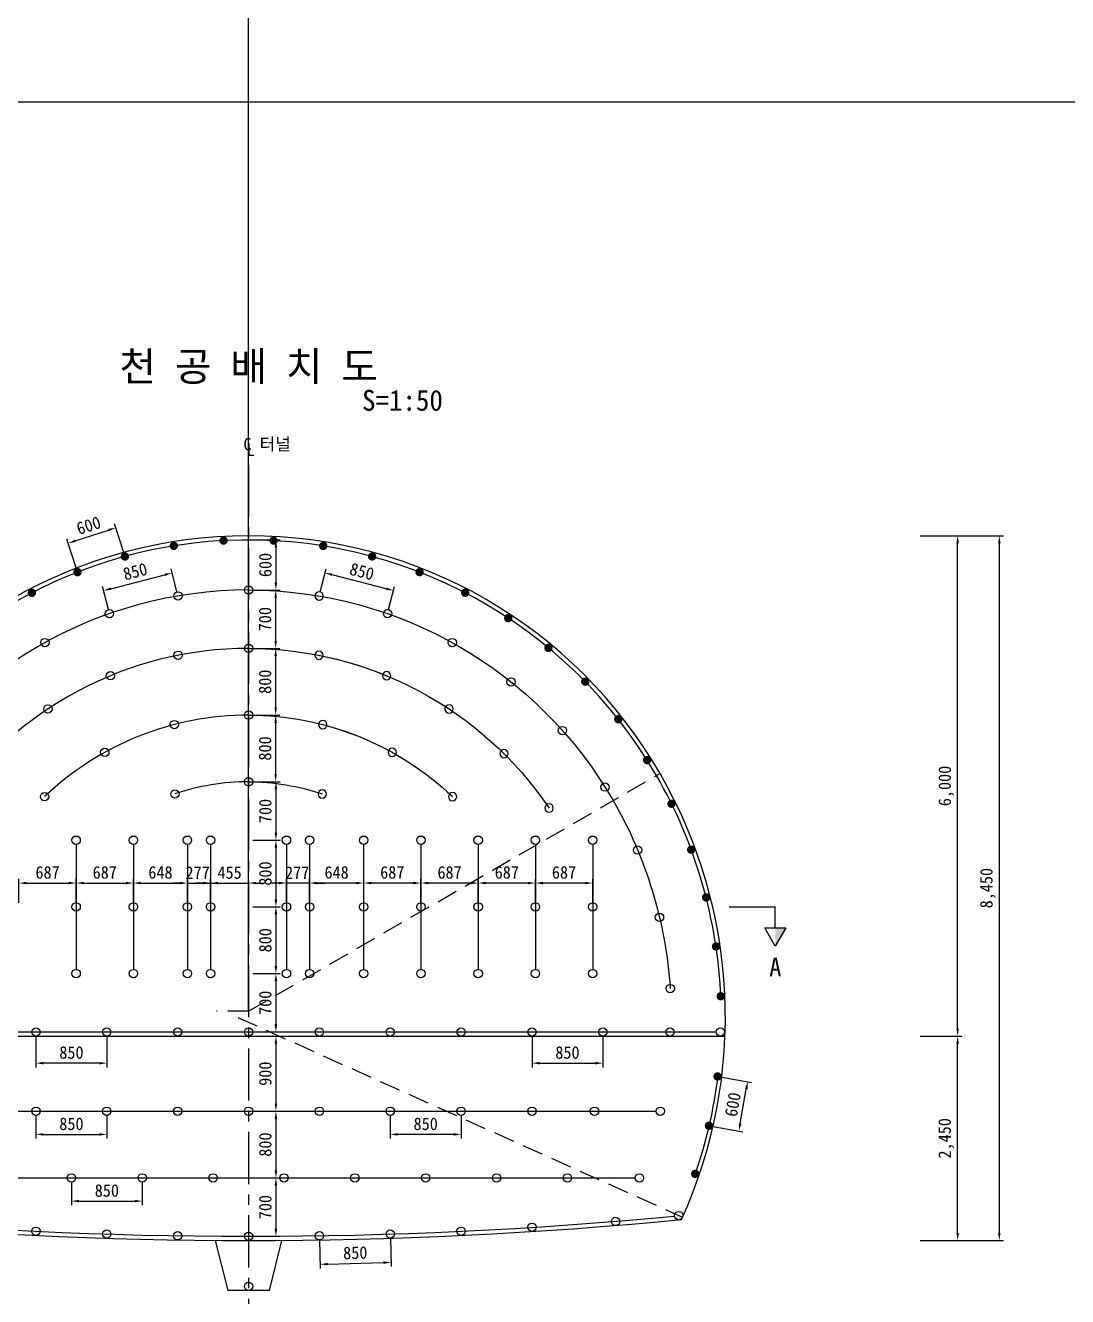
# Model space of a CAD drawing. Header units: millimetres. Extents: x -57518 to 189430, y -17322 to 123318.
# Drawn here: x 117103 to 129605, y 19953 to 35196 of the extents above; entities that cross this region are included whole.
import ezdxf
from ezdxf.enums import TextEntityAlignment as Align

# ---------------------------------------------------------------- set-up
doc = ezdxf.new("R2010")
doc.units = ezdxf.units.MM
doc.header["$LTSCALE"] = 500
doc.header["$PDMODE"] = 1
doc.linetypes.add('A-CENTR01', pattern=[2, 1.25, -0.25, 0.25, -0.25])
doc.linetypes.add('A-DASHD01', pattern=[0.75, 0.5, -0.25])
for name, color, linetype in [('CS-BLST', 4, 'Continuous'), ('CS-BLST-HIDL', 2, 'A-DASHD01'), ('CS-BLST-LIN1', 2, 'Continuous'), ('CS-BLST-LIN2', 2, 'Continuous'), ('CS-BLST-LIN3', 2, 'Continuous'), ('CS-BLST-TEX1', 6, 'Continuous'), ('CS-CNTL', 1, 'A-CENTR01'), ('CS-DIMS', 1, 'Continuous'), ('CS-EXCV', 3, 'E-DIGLN01'), ('CS-SYMB', 2, 'Continuous'), ('CS-TEX1', 6, 'Continuous'), ('CS-TEXT', 3, 'Continuous'), ('CX-PAPR', 2, 'Continuous')]:
    doc.layers.add(name, color=color, linetype=linetype)
doc.styles.add('굴림체', font='')
doc.styles.get('굴림체').set_extended_font_data('GulimChe')
doc.linetypes.add('E-DIGLN01', pattern='A,0.9,-0.2,[19,kscals.shx,S=0.1,R=180,X=0,Y=0],0.9', length=2)
doc.dimstyles.new('DIM01-50', dxfattribs={"dimscale": 50, "dimtxt": 3, "dimasz": 1.8, "dimexe": 1, "dimexo": 1, "dimgap": 1, "dimtad": 1, "dimdec": 0, "dimzin": 9, "dimdsep": 46, "dimlunit": 6, "dimtxsty": '굴림체', "dimcen": 2.5, "dimclrt": 3, "dimadec": 4, "dimazin": 0, "dimtfac": 1, "dimtdec": 0, "dimtmove": 2, "dimatfit": 3, "dimfxl": 1, "dimtolj": 1, "dimtzin": 0, "dimarcsym": 0})

# ---------------------------------------------------------------- blocks, each defined once
blk = doc.blocks.new('*D176')
at = {"layer": 'CS-DIMS', "color": 0, "lineweight": -2, "transparency": 16777216}
for p, q in [((127836, 23076), (128336, 23076)), ((128286, 20716), (128286, 22986)), ((127836, 20626), (128336, 20626))]:
    blk.add_line(p, q, dxfattribs=at)
at = {"layer": 'CS-DIMS', "color": 0, "transparency": 16777216}
for points in [[(128271, 22986), (128301, 22986), (128286, 23076)], [(128271, 20716), (128301, 20716), (128286, 20626)]]:
    blk.add_solid(points, dxfattribs=at)
at = {"layer": 'Defpoints', "color": 0, "transparency": 16777216}
for p in [(127786, 23076), (128286, 23076), (127786, 20626)]:
    blk.add_point(p, dxfattribs=at)
at = {"layer": 'CS-DIMS', "color": 3, "transparency": 16777216, "insert": (128149, 21851), "char_height": 150, "attachment_point": 5, "rotation": 90, "style": '굴림체'}
blk.add_mtext('\\A1;2,450', dxfattribs=at)
blk = doc.blocks.new('*D177')
at = {"layer": 'CS-DIMS', "color": 0, "lineweight": -2, "transparency": 16777216}
for p, q in [((128336, 29076), (128836, 29076)), ((128786, 20716), (128786, 28986)), ((128336, 20626), (128836, 20626))]:
    blk.add_line(p, q, dxfattribs=at)
at = {"layer": 'CS-DIMS', "color": 0, "transparency": 16777216}
for points in [[(128771, 28986), (128801, 28986), (128786, 29076)], [(128771, 20716), (128801, 20716), (128786, 20626)]]:
    blk.add_solid(points, dxfattribs=at)
at = {"layer": 'Defpoints', "color": 0, "transparency": 16777216}
for p in [(128286, 29076), (128786, 29076), (128286, 20626)]:
    blk.add_point(p, dxfattribs=at)
at = {"layer": 'CS-DIMS', "color": 3, "transparency": 16777216, "insert": (128649, 24851), "char_height": 150, "attachment_point": 5, "rotation": 90, "style": '굴림체'}
blk.add_mtext('\\A1;8,450', dxfattribs=at)
blk = doc.blocks.new('*D178')
at = {"layer": 'CS-DIMS', "color": 0, "lineweight": -2, "transparency": 16777216}
for p, q in [((127836, 29076), (128336, 29076)), ((128286, 23166), (128286, 28986)), ((127836, 23076), (128336, 23076))]:
    blk.add_line(p, q, dxfattribs=at)
at = {"layer": 'CS-DIMS', "color": 0, "transparency": 16777216}
for points in [[(128271, 28986), (128301, 28986), (128286, 29076)], [(128271, 23166), (128301, 23166), (128286, 23076)]]:
    blk.add_solid(points, dxfattribs=at)
at = {"layer": 'Defpoints', "color": 0, "transparency": 16777216}
for p in [(127786, 29076), (128286, 29076), (127786, 23076)]:
    blk.add_point(p, dxfattribs=at)
at = {"layer": 'CS-DIMS', "color": 3, "transparency": 16777216, "insert": (128150, 26076), "char_height": 150, "attachment_point": 5, "rotation": 90, "style": '굴림체'}
blk.add_mtext('\\A1;6,000', dxfattribs=at)
blk = doc.blocks.new('*D179')
at = {"layer": 'CS-DIMS', "color": 0, "lineweight": -2, "transparency": 16777216}
for p, q in [((119830, 24626), (120158, 24626)), ((120108, 24536), (120108, 23916)), ((119830, 23826), (120158, 23826))]:
    blk.add_line(p, q, dxfattribs=at)
at = {"layer": 'CS-DIMS', "color": 0, "transparency": 16777216}
for points in [[(120093, 24536), (120123, 24536), (120108, 24626)], [(120093, 23916), (120123, 23916), (120108, 23826)]]:
    blk.add_solid(points, dxfattribs=at)
at = {"layer": 'Defpoints', "color": 0, "transparency": 16777216}
for p in [(119780, 24626), (119780, 23826), (120108, 23826)]:
    blk.add_point(p, dxfattribs=at)
at = {"layer": 'CS-DIMS', "color": 3, "transparency": 16777216, "insert": (119981, 24226), "char_height": 150, "attachment_point": 5, "rotation": 90, "style": '굴림체'}
blk.add_mtext('\\A1;800', dxfattribs=at)
blk = doc.blocks.new('*D180')
at = {"layer": 'CS-DIMS', "color": 0, "lineweight": -2, "transparency": 16777216}
for p, q in [((117025, 24676), (117025, 24962)), ((117115, 24912), (117622, 24912)), ((117712, 24676), (117712, 24962))]:
    blk.add_line(p, q, dxfattribs=at)
at = {"layer": 'CS-DIMS', "color": 0, "transparency": 16777216}
for points in [[(117115, 24927), (117115, 24897), (117025, 24912)], [(117622, 24927), (117622, 24897), (117712, 24912)]]:
    blk.add_solid(points, dxfattribs=at)
at = {"layer": 'Defpoints', "color": 0, "transparency": 16777216}
for p in [(117712, 24912), (117025, 24626), (117712, 24626)]:
    blk.add_point(p, dxfattribs=at)
at = {"layer": 'CS-DIMS', "color": 3, "transparency": 16777216, "insert": (117369, 25039), "char_height": 150, "attachment_point": 5, "style": '굴림체'}
blk.add_mtext('\\A1;687', dxfattribs=at)
blk = doc.blocks.new('*D181')
at = {"layer": 'CS-DIMS', "color": 0, "lineweight": -2, "transparency": 16777216}
for p, q in [((119830, 25426), (120158, 25426)), ((120108, 25336), (120108, 24716)), ((119830, 24626), (120158, 24626))]:
    blk.add_line(p, q, dxfattribs=at)
at = {"layer": 'CS-DIMS', "color": 0, "transparency": 16777216}
for points in [[(120093, 25336), (120123, 25336), (120108, 25426)], [(120093, 24716), (120123, 24716), (120108, 24626)]]:
    blk.add_solid(points, dxfattribs=at)
at = {"layer": 'Defpoints', "color": 0, "transparency": 16777216}
for p in [(119780, 25426), (119780, 24626), (120108, 24626)]:
    blk.add_point(p, dxfattribs=at)
at = {"layer": 'CS-DIMS', "color": 3, "transparency": 16777216, "insert": (119981, 25026), "char_height": 150, "attachment_point": 5, "rotation": 90, "style": '굴림체'}
blk.add_mtext('\\A1;800', dxfattribs=at)
blk = doc.blocks.new('*D182')
at = {"layer": 'CS-DIMS', "color": 0, "lineweight": -2, "transparency": 16777216}
for p, q in [((119830, 23826), (120158, 23826)), ((120108, 23736), (120108, 23216)), ((119830, 23126), (120158, 23126))]:
    blk.add_line(p, q, dxfattribs=at)
at = {"layer": 'CS-DIMS', "color": 0, "transparency": 16777216}
for points in [[(120093, 23736), (120123, 23736), (120108, 23826)], [(120093, 23216), (120123, 23216), (120108, 23126)]]:
    blk.add_solid(points, dxfattribs=at)
at = {"layer": 'Defpoints', "color": 0, "transparency": 16777216}
for p in [(119780, 23826), (119780, 23126), (120108, 23126)]:
    blk.add_point(p, dxfattribs=at)
at = {"layer": 'CS-DIMS', "color": 3, "transparency": 16777216, "insert": (119981, 23476), "char_height": 150, "attachment_point": 5, "rotation": 90, "style": '굴림체'}
blk.add_mtext('\\A1;700', dxfattribs=at)
blk = doc.blocks.new('*D183')
at = {"layer": 'CS-DIMS', "color": 0, "lineweight": -2, "transparency": 16777216}
for p, q in [((119830, 26126), (120158, 26126)), ((120108, 26036), (120108, 25516)), ((119830, 25426), (120158, 25426))]:
    blk.add_line(p, q, dxfattribs=at)
at = {"layer": 'CS-DIMS', "color": 0, "transparency": 16777216}
for points in [[(120093, 26036), (120123, 26036), (120108, 26126)], [(120093, 25516), (120123, 25516), (120108, 25426)]]:
    blk.add_solid(points, dxfattribs=at)
at = {"layer": 'Defpoints', "color": 0, "transparency": 16777216}
for p in [(119780, 26126), (119780, 25426), (120108, 25426)]:
    blk.add_point(p, dxfattribs=at)
at = {"layer": 'CS-DIMS', "color": 3, "transparency": 16777216, "insert": (119981, 25776), "char_height": 150, "attachment_point": 5, "rotation": 90, "style": '굴림체'}
blk.add_mtext('\\A1;700', dxfattribs=at)
blk = doc.blocks.new('*D184')
at = {"layer": 'CS-DIMS', "color": 0, "lineweight": -2, "transparency": 16777216}
for p, q in [((119830, 26926), (120155, 26926)), ((120105, 26836), (120105, 26216)), ((119830, 26126), (120155, 26126))]:
    blk.add_line(p, q, dxfattribs=at)
at = {"layer": 'CS-DIMS', "color": 0, "transparency": 16777216}
for points in [[(120090, 26836), (120120, 26836), (120105, 26926)], [(120090, 26216), (120120, 26216), (120105, 26126)]]:
    blk.add_solid(points, dxfattribs=at)
at = {"layer": 'Defpoints', "color": 0, "transparency": 16777216}
for p in [(119780, 26926), (119780, 26126), (120105, 26126)]:
    blk.add_point(p, dxfattribs=at)
at = {"layer": 'CS-DIMS', "color": 3, "transparency": 16777216, "insert": (119978, 26526), "char_height": 150, "attachment_point": 5, "rotation": 90, "style": '굴림체'}
blk.add_mtext('\\A1;800', dxfattribs=at)
blk = doc.blocks.new('*D185')
at = {"layer": 'CS-DIMS', "color": 0, "lineweight": -2, "transparency": 16777216}
for p, q in [((119830, 28426), (120155, 28426)), ((120105, 28336), (120105, 27816)), ((119830, 27726), (120155, 27726))]:
    blk.add_line(p, q, dxfattribs=at)
at = {"layer": 'CS-DIMS', "color": 0, "transparency": 16777216}
for points in [[(120090, 28336), (120120, 28336), (120105, 28426)], [(120090, 27816), (120120, 27816), (120105, 27726)]]:
    blk.add_solid(points, dxfattribs=at)
at = {"layer": 'Defpoints', "color": 0, "transparency": 16777216}
for p in [(119780, 28426), (119780, 27726), (120105, 27726)]:
    blk.add_point(p, dxfattribs=at)
at = {"layer": 'CS-DIMS', "color": 3, "transparency": 16777216, "insert": (119978, 28076), "char_height": 150, "attachment_point": 5, "rotation": 90, "style": '굴림체'}
blk.add_mtext('\\A1;700', dxfattribs=at)
blk = doc.blocks.new('*D186')
at = {"layer": 'CS-DIMS', "color": 0, "lineweight": -2, "transparency": 16777216}
for p, q in [((119830, 29026), (120158, 29026)), ((120108, 28936), (120108, 28516)), ((119830, 28426), (120158, 28426))]:
    blk.add_line(p, q, dxfattribs=at)
at = {"layer": 'CS-DIMS', "color": 0, "transparency": 16777216}
for points in [[(120093, 28936), (120123, 28936), (120108, 29026)], [(120093, 28516), (120123, 28516), (120108, 28426)]]:
    blk.add_solid(points, dxfattribs=at)
at = {"layer": 'Defpoints', "color": 0, "transparency": 16777216}
for p in [(119780, 29026), (119780, 28426), (120108, 28426)]:
    blk.add_point(p, dxfattribs=at)
at = {"layer": 'CS-DIMS', "color": 3, "transparency": 16777216, "insert": (119981, 28726), "char_height": 150, "attachment_point": 5, "rotation": 90, "style": '굴림체'}
blk.add_mtext('\\A1;600', dxfattribs=at)
blk = doc.blocks.new('*D187')
at = {"layer": 'CS-DIMS', "color": 0, "lineweight": -2, "transparency": 16777216}
for p, q in [((117701, 29015), (118100, 29145)), ((118282, 28876), (118170, 29220)), ((117711, 28690), (117599, 29035))]:
    blk.add_line(p, q, dxfattribs=at)
at = {"layer": 'CS-DIMS', "color": 0, "transparency": 16777216}
for points in [[(118095, 29159), (118104, 29130), (118185, 29172)], [(117696, 29029), (117705, 29001), (117615, 28987)]]:
    blk.add_solid(points, dxfattribs=at)
at = {"layer": 'Defpoints', "color": 0, "transparency": 16777216}
for p in [(118185, 29172), (118297, 28828), (117727, 28643)]:
    blk.add_point(p, dxfattribs=at)
at = {"layer": 'CS-DIMS', "color": 3, "transparency": 16777216, "insert": (117861, 29200), "char_height": 150, "attachment_point": 5, "rotation": 18, "style": '굴림체'}
blk.add_mtext('\\A1;600', dxfattribs=at)
blk = doc.blocks.new('*D188')
at = {"layer": 'CS-DIMS', "color": 0, "lineweight": -2, "transparency": 16777216}
for p, q in [((118921, 28403), (118850, 28679)), ((118128, 28441), (118775, 28608)), ((118099, 28191), (118028, 28467))]:
    blk.add_line(p, q, dxfattribs=at)
at = {"layer": 'CS-DIMS', "color": 0, "transparency": 16777216}
for points in [[(118772, 28623), (118779, 28594), (118862, 28631)], [(118124, 28456), (118131, 28427), (118040, 28419)]]:
    blk.add_solid(points, dxfattribs=at)
at = {"layer": 'Defpoints', "color": 0, "transparency": 16777216}
for p in [(118862, 28631), (118934, 28355), (118112, 28143)]:
    blk.add_point(p, dxfattribs=at)
at = {"layer": 'CS-DIMS', "color": 3, "transparency": 16777216, "insert": (118420, 28648), "char_height": 150, "attachment_point": 5, "rotation": 14.4658, "style": '굴림체'}
blk.add_mtext('\\A1;850', dxfattribs=at)
blk = doc.blocks.new('*D189')
at = {"layer": 'CS-DIMS', "color": 0, "lineweight": -2, "transparency": 16777216}
for p, q in [((125456, 22584), (125815, 22520)), ((125678, 22027), (125750, 22441)), ((125352, 21993), (125711, 21930))]:
    blk.add_line(p, q, dxfattribs=at)
at = {"layer": 'CS-DIMS', "color": 0, "transparency": 16777216}
for points in [[(125736, 22443), (125765, 22438), (125766, 22529)], [(125663, 22030), (125693, 22025), (125662, 21939)]]:
    blk.add_solid(points, dxfattribs=at)
at = {"layer": 'Defpoints', "color": 0, "transparency": 16777216}
for p in [(125406, 22592), (125766, 22529), (125302, 22002)]:
    blk.add_point(p, dxfattribs=at)
at = {"layer": 'CS-DIMS', "color": 3, "transparency": 16777216, "insert": (125589, 22256), "char_height": 150, "attachment_point": 5, "rotation": 80.0173, "style": '굴림체'}
blk.add_mtext('\\A1;600', dxfattribs=at)
blk = doc.blocks.new('*D190')
at = {"layer": 'CS-DIMS', "color": 0, "lineweight": -2, "transparency": 16777216}
for p, q in [((117712, 24676), (117712, 24962)), ((117802, 24912), (118309, 24912)), ((118399, 24676), (118399, 24962))]:
    blk.add_line(p, q, dxfattribs=at)
at = {"layer": 'CS-DIMS', "color": 0, "transparency": 16777216}
for points in [[(117802, 24927), (117802, 24897), (117712, 24912)], [(118309, 24927), (118309, 24897), (118399, 24912)]]:
    blk.add_solid(points, dxfattribs=at)
at = {"layer": 'Defpoints', "color": 0, "transparency": 16777216}
for p in [(118399, 24912), (117712, 24626), (118399, 24626)]:
    blk.add_point(p, dxfattribs=at)
at = {"layer": 'CS-DIMS', "color": 3, "transparency": 16777216, "insert": (118055, 25039), "char_height": 150, "attachment_point": 5, "style": '굴림체'}
blk.add_mtext('\\A1;687', dxfattribs=at)
blk = doc.blocks.new('*D191')
at = {"layer": 'CS-DIMS', "color": 0, "lineweight": -2, "transparency": 16777216}
for p, q in [((118399, 24676), (118399, 24962)), ((118489, 24912), (118957, 24912)), ((119047, 24676), (119047, 24962))]:
    blk.add_line(p, q, dxfattribs=at)
at = {"layer": 'CS-DIMS', "color": 0, "transparency": 16777216}
for points in [[(118489, 24927), (118489, 24897), (118399, 24912)], [(118957, 24927), (118957, 24897), (119047, 24912)]]:
    blk.add_solid(points, dxfattribs=at)
at = {"layer": 'Defpoints', "color": 0, "transparency": 16777216}
for p in [(119047, 24912), (118399, 24626), (119047, 24626, 0)]:
    blk.add_point(p, dxfattribs=at)
at = {"layer": 'CS-DIMS', "color": 3, "transparency": 16777216, "insert": (118723, 25039), "char_height": 150, "attachment_point": 5, "style": '굴림체'}
blk.add_mtext('\\A1;648', dxfattribs=at)
blk = doc.blocks.new('*D192')
at = {"layer": 'CS-DIMS', "color": 0, "lineweight": -2, "transparency": 16777216}
for p, q in [((118957, 24912), (118867, 24912)), ((119047, 24676), (119047, 24962)), ((119047, 24912), (119324, 24912)), ((119324, 24676), (119324, 24962)), ((119414, 24912), (119504, 24912))]:
    blk.add_line(p, q, dxfattribs=at)
at = {"layer": 'CS-DIMS', "color": 0, "transparency": 16777216}
for points in [[(118957, 24927), (118957, 24897), (119047, 24912)], [(119414, 24927), (119414, 24897), (119324, 24912)]]:
    blk.add_solid(points, dxfattribs=at)
at = {"layer": 'Defpoints', "color": 0, "transparency": 16777216}
for p in [(119324, 24912), (119047, 24626, 0), (119324, 24626, 0)]:
    blk.add_point(p, dxfattribs=at)
at = {"layer": 'CS-DIMS', "color": 3, "transparency": 16777216, "insert": (119169, 25036), "char_height": 150, "attachment_point": 5, "style": '굴림체'}
blk.add_mtext('\\A1;277', dxfattribs=at)
blk = doc.blocks.new('*D193')
at = {"layer": 'CS-DIMS', "color": 0, "lineweight": -2, "transparency": 16777216}
for p, q in [((119234, 24912), (119144, 24912)), ((119324, 24676), (119324, 24962)), ((119324, 24912), (119780, 24912)), ((119780, 24676), (119780, 24962)), ((119870, 24912), (119960, 24912))]:
    blk.add_line(p, q, dxfattribs=at)
at = {"layer": 'CS-DIMS', "color": 0, "transparency": 16777216}
for points in [[(119234, 24927), (119234, 24897), (119324, 24912)], [(119870, 24927), (119870, 24897), (119780, 24912)]]:
    blk.add_solid(points, dxfattribs=at)
at = {"layer": 'Defpoints', "color": 0, "transparency": 16777216}
for p in [(119780, 24912), (119324, 24626, 0), (119780, 24626)]:
    blk.add_point(p, dxfattribs=at)
at = {"layer": 'CS-DIMS', "color": 3, "transparency": 16777216, "insert": (119552, 25037), "char_height": 150, "attachment_point": 5, "style": '굴림체'}
blk.add_mtext('\\A1;455', dxfattribs=at)
blk = doc.blocks.new('*D196')
at = {"layer": 'CS-DIMS', "color": 0, "lineweight": -2, "transparency": 16777216}
for p, q in [((120145, 24912), (120055, 24912)), ((120235, 24676), (120235, 24962)), ((120512, 24912), (120235, 24912)), ((120512, 24676), (120512, 24962)), ((120602, 24912), (120692, 24912))]:
    blk.add_line(p, q, dxfattribs=at)
at = {"layer": 'CS-DIMS', "color": 0, "transparency": 16777216}
for points in [[(120145, 24927), (120145, 24897), (120235, 24912)], [(120602, 24927), (120602, 24897), (120512, 24912)]]:
    blk.add_solid(points, dxfattribs=at)
at = {"layer": 'Defpoints', "color": 0, "transparency": 16777216}
for p in [(120235, 24912), (120235, 24626, 0), (120512, 24626, 0)]:
    blk.add_point(p, dxfattribs=at)
at = {"layer": 'CS-DIMS', "color": 3, "transparency": 16777216, "insert": (120363, 25036), "char_height": 150, "attachment_point": 5, "style": '굴림체'}
blk.add_mtext('\\A1;277', dxfattribs=at)
blk = doc.blocks.new('*D197')
at = {"layer": 'CS-DIMS', "color": 0, "lineweight": -2, "transparency": 16777216}
for p, q in [((120145, 24912), (120055, 24912)), ((120235, 24676), (120235, 24962)), ((120512, 24912), (120235, 24912)), ((120512, 24676), (120512, 24962)), ((120602, 24912), (120692, 24912))]:
    blk.add_line(p, q, dxfattribs=at)
at = {"layer": 'CS-DIMS', "color": 0, "transparency": 16777216}
for points in [[(120145, 24927), (120145, 24897), (120235, 24912)], [(120602, 24927), (120602, 24897), (120512, 24912)]]:
    blk.add_solid(points, dxfattribs=at)
at = {"layer": 'Defpoints', "color": 0, "transparency": 16777216}
for p in [(120235, 24912), (120235, 24626, 0), (120512, 24626, 0)]:
    blk.add_point(p, dxfattribs=at)
at = {"layer": 'CS-DIMS', "color": 3, "transparency": 16777216, "insert": (120363, 25036), "char_height": 150, "attachment_point": 5, "style": '굴림체'}
blk.add_mtext('\\A1;277', dxfattribs=at)
blk = doc.blocks.new('*D198')
at = {"layer": 'CS-DIMS', "color": 0, "lineweight": -2, "transparency": 16777216}
for p, q in [((120631, 20634), (120640, 20290)), ((121481, 20656), (121490, 20313)), ((120729, 20343), (121399, 20360))]:
    blk.add_line(p, q, dxfattribs=at)
at = {"layer": 'CS-DIMS', "color": 0, "transparency": 16777216}
for points in [[(120728, 20358), (120729, 20328), (120639, 20340)], [(121398, 20375), (121399, 20345), (121489, 20363)]]:
    blk.add_solid(points, dxfattribs=at)
at = {"layer": 'Defpoints', "color": 0, "transparency": 16777216}
for p in [(120630, 20684), (121480, 20706), (121489, 20363)]:
    blk.add_point(p, dxfattribs=at)
at = {"layer": 'CS-DIMS', "color": 3, "transparency": 16777216, "insert": (121060, 20478), "char_height": 150, "attachment_point": 5, "rotation": 1.495, "style": '굴림체'}
blk.add_mtext('\\A1;850', dxfattribs=at)
blk = doc.blocks.new('*D199')
at = {"layer": 'CS-DIMS', "color": 0, "lineweight": -2, "transparency": 16777216}
for p, q in [((119830, 21376), (120158, 21376)), ((120108, 21286), (120108, 20766)), ((119830, 20676), (120158, 20676))]:
    blk.add_line(p, q, dxfattribs=at)
at = {"layer": 'CS-DIMS', "color": 0, "transparency": 16777216}
for points in [[(120093, 21286), (120123, 21286), (120108, 21376)], [(120093, 20766), (120123, 20766), (120108, 20676)]]:
    blk.add_solid(points, dxfattribs=at)
at = {"layer": 'Defpoints', "color": 0, "transparency": 16777216}
for p in [(119780, 21376), (119780, 20676), (120108, 20676)]:
    blk.add_point(p, dxfattribs=at)
at = {"layer": 'CS-DIMS', "color": 3, "transparency": 16777216, "insert": (119981, 21026), "char_height": 150, "attachment_point": 5, "rotation": 90, "style": '굴림체'}
blk.add_mtext('\\A1;700', dxfattribs=at)
blk = doc.blocks.new('*D200')
at = {"layer": 'CS-DIMS', "color": 0, "lineweight": -2, "transparency": 16777216}
for p, q in [((119830, 22176), (120158, 22176)), ((120108, 22086), (120108, 21466)), ((119830, 21376), (120158, 21376))]:
    blk.add_line(p, q, dxfattribs=at)
at = {"layer": 'CS-DIMS', "color": 0, "transparency": 16777216}
for points in [[(120093, 22086), (120123, 22086), (120108, 22176)], [(120093, 21466), (120123, 21466), (120108, 21376)]]:
    blk.add_solid(points, dxfattribs=at)
at = {"layer": 'Defpoints', "color": 0, "transparency": 16777216}
for p in [(119780, 22176), (119780, 21376), (120108, 21376)]:
    blk.add_point(p, dxfattribs=at)
at = {"layer": 'CS-DIMS', "color": 3, "transparency": 16777216, "insert": (119981, 21776), "char_height": 150, "attachment_point": 5, "rotation": 90, "style": '굴림체'}
blk.add_mtext('\\A1;800', dxfattribs=at)
blk = doc.blocks.new('*D201')
at = {"layer": 'CS-DIMS', "color": 0, "lineweight": -2, "transparency": 16777216}
for p, q in [((119830, 23076), (120158, 23076)), ((120108, 22986), (120108, 22266)), ((119830, 22176), (120158, 22176))]:
    blk.add_line(p, q, dxfattribs=at)
at = {"layer": 'CS-DIMS', "color": 0, "transparency": 16777216}
for points in [[(120093, 22986), (120123, 22986), (120108, 23076)], [(120093, 22266), (120123, 22266), (120108, 22176)]]:
    blk.add_solid(points, dxfattribs=at)
at = {"layer": 'Defpoints', "color": 0, "transparency": 16777216}
for p in [(119780, 23076), (119780, 22176), (120108, 22176)]:
    blk.add_point(p, dxfattribs=at)
at = {"layer": 'CS-DIMS', "color": 3, "transparency": 16777216, "insert": (119981, 22626), "char_height": 150, "attachment_point": 5, "rotation": 90, "style": '굴림체'}
blk.add_mtext('\\A1;900', dxfattribs=at)
blk = doc.blocks.new('SECB_L1')
at = {"layer": 'CS-SYMB'}
for p in [(-11.1, 4.99), (0, 0)]:
    blk.add_line(p, (-11.1, 0), dxfattribs=at)
blk.add_lwpolyline([(-11.1, 9.41), (-8.6, 4.99), (-13.6, 4.99)], close=True, dxfattribs=at)
blk.add_solid([(-11.1, 9.41), (-11.1, 9.41), (-11.1, 4.99), (-13.6, 4.99)], dxfattribs=at)
at = {"layer": 'CS-TEX1', "style": '굴림체', "flags": 4}
for tag, rotation in [('A_090', 270), ('A_270', 90), ('A_180', 180)]:
    blk.add_attdef(tag, text='', height=5, rotation=rotation, dxfattribs=at).set_placement((-10.79, 14), align=Align.MIDDLE)
blk.add_attdef('A_000', text='', height=4.5, dxfattribs=at).set_placement((-11.1, 14.41), align=Align.MIDDLE)
blk = doc.blocks.new('*D206')
at = {"layer": 'CS-DIMS', "color": 0, "lineweight": -2, "transparency": 16777216}
for p, q in [((117230, 23076), (117230, 22702)), ((118080, 23076), (118080, 22702)), ((117990, 22752), (117320, 22752))]:
    blk.add_line(p, q, dxfattribs=at)
at = {"layer": 'CS-DIMS', "color": 0, "transparency": 16777216}
for points in [[(117320, 22767), (117320, 22737), (117230, 22752)], [(117990, 22767), (117990, 22737), (118080, 22752)]]:
    blk.add_solid(points, dxfattribs=at)
at = {"layer": 'Defpoints', "color": 0, "transparency": 16777216}
for p in [(117230, 23126), (118080, 23126), (117230, 22752)]:
    blk.add_point(p, dxfattribs=at)
at = {"layer": 'CS-DIMS', "color": 3, "transparency": 16777216, "insert": (117655, 22879), "char_height": 150, "attachment_point": 5, "style": '굴림체'}
blk.add_mtext('\\A1;850', dxfattribs=at)
blk = doc.blocks.new('*D207')
at = {"layer": 'CS-DIMS', "color": 0, "lineweight": -2, "transparency": 16777216}
for p, q in [((123180, 23076), (123180, 22702)), ((124030, 23076), (124030, 22702)), ((123270, 22752), (123940, 22752))]:
    blk.add_line(p, q, dxfattribs=at)
at = {"layer": 'CS-DIMS', "color": 0, "transparency": 16777216}
for points in [[(123270, 22767), (123270, 22737), (123180, 22752)], [(123940, 22767), (123940, 22737), (124030, 22752)]]:
    blk.add_solid(points, dxfattribs=at)
at = {"layer": 'Defpoints', "color": 0, "transparency": 16777216}
for p in [(123180, 23126), (124030, 23126), (124030, 22752)]:
    blk.add_point(p, dxfattribs=at)
at = {"layer": 'CS-DIMS', "color": 3, "transparency": 16777216, "insert": (123605, 22879), "char_height": 150, "attachment_point": 5, "style": '굴림체'}
blk.add_mtext('\\A1;850', dxfattribs=at)
blk = doc.blocks.new('*D208')
at = {"layer": 'CS-DIMS', "color": 0, "lineweight": -2, "transparency": 16777216}
for p, q in [((120512, 24676), (120512, 24962)), ((121071, 24912), (120602, 24912)), ((121161, 24676), (121161, 24962))]:
    blk.add_line(p, q, dxfattribs=at)
at = {"layer": 'CS-DIMS', "color": 0, "transparency": 16777216}
for points in [[(120602, 24927), (120602, 24897), (120512, 24912)], [(121071, 24927), (121071, 24897), (121161, 24912)]]:
    blk.add_solid(points, dxfattribs=at)
at = {"layer": 'Defpoints', "color": 0, "transparency": 16777216}
for p in [(120512, 24912), (120512, 24626, 0), (121161, 24626)]:
    blk.add_point(p, dxfattribs=at)
at = {"layer": 'CS-DIMS', "color": 3, "transparency": 16777216, "insert": (120836, 25039), "char_height": 150, "attachment_point": 5, "style": '굴림체'}
blk.add_mtext('\\A1;648', dxfattribs=at)
blk = doc.blocks.new('*D213')
at = {"layer": 'CS-DIMS', "color": 0, "lineweight": -2, "transparency": 16777216}
for p, q in [((117230, 22126), (117230, 21848)), ((118080, 22126), (118080, 21848)), ((117320, 21898), (117990, 21898))]:
    blk.add_line(p, q, dxfattribs=at)
at = {"layer": 'CS-DIMS', "color": 0, "transparency": 16777216}
for points in [[(117320, 21913), (117320, 21883), (117230, 21898)], [(117990, 21913), (117990, 21883), (118080, 21898)]]:
    blk.add_solid(points, dxfattribs=at)
at = {"layer": 'Defpoints', "color": 0, "transparency": 16777216}
for p in [(117230, 22176), (118080, 22176), (118080, 21898)]:
    blk.add_point(p, dxfattribs=at)
at = {"layer": 'CS-DIMS', "color": 3, "transparency": 16777216, "insert": (117655, 22024), "char_height": 150, "attachment_point": 5, "style": '굴림체'}
blk.add_mtext('\\A1;850', dxfattribs=at)
blk = doc.blocks.new('*D169')
at = {"layer": 'CS-DIMS', "color": 0, "lineweight": -2, "transparency": 16777216}
for p, q in [((121847, 24676), (121847, 24962)), ((122444, 24912), (121937, 24912)), ((122534, 24676), (122534, 24962))]:
    blk.add_line(p, q, dxfattribs=at)
at = {"layer": 'CS-DIMS', "color": 0, "transparency": 16777216}
for points in [[(121937, 24927), (121937, 24897), (121847, 24912)], [(122444, 24927), (122444, 24897), (122534, 24912)]]:
    blk.add_solid(points, dxfattribs=at)
at = {"layer": 'Defpoints', "color": 0, "transparency": 16777216}
for p in [(121847, 24912), (121847, 24626), (122534, 24626)]:
    blk.add_point(p, dxfattribs=at)
at = {"layer": 'CS-DIMS', "color": 3, "transparency": 16777216, "insert": (122191, 25039), "char_height": 150, "attachment_point": 5, "style": '굴림체'}
blk.add_mtext('\\A1;687', dxfattribs=at)
blk = doc.blocks.new('*D170')
at = {"layer": 'CS-DIMS', "color": 0, "lineweight": -2, "transparency": 16777216}
for p, q in [((121161, 24676), (121161, 24962)), ((121757, 24912), (121251, 24912)), ((121847, 24676), (121847, 24962))]:
    blk.add_line(p, q, dxfattribs=at)
at = {"layer": 'CS-DIMS', "color": 0, "transparency": 16777216}
for points in [[(121251, 24927), (121251, 24897), (121161, 24912)], [(121757, 24927), (121757, 24897), (121847, 24912)]]:
    blk.add_solid(points, dxfattribs=at)
at = {"layer": 'Defpoints', "color": 0, "transparency": 16777216}
for p in [(121161, 24912), (121161, 24626), (121847, 24626)]:
    blk.add_point(p, dxfattribs=at)
at = {"layer": 'CS-DIMS', "color": 3, "transparency": 16777216, "insert": (121504, 25039), "char_height": 150, "attachment_point": 5, "style": '굴림체'}
blk.add_mtext('\\A1;687', dxfattribs=at)
blk = doc.blocks.new('*D171')
at = {"layer": 'CS-DIMS', "color": 0, "lineweight": -2, "transparency": 16777216}
for p, q in [((122534, 24676), (122534, 24962)), ((123131, 24912), (122624, 24912)), ((123221, 24676), (123221, 24962))]:
    blk.add_line(p, q, dxfattribs=at)
at = {"layer": 'CS-DIMS', "color": 0, "transparency": 16777216}
for points in [[(122624, 24927), (122624, 24897), (122534, 24912)], [(123131, 24927), (123131, 24897), (123221, 24912)]]:
    blk.add_solid(points, dxfattribs=at)
at = {"layer": 'Defpoints', "color": 0, "transparency": 16777216}
for p in [(122534, 24912), (122534, 24626), (123221, 24626)]:
    blk.add_point(p, dxfattribs=at)
at = {"layer": 'CS-DIMS', "color": 3, "transparency": 16777216, "insert": (122878, 25039), "char_height": 150, "attachment_point": 5, "style": '굴림체'}
blk.add_mtext('\\A1;687', dxfattribs=at)
blk = doc.blocks.new('*D172')
at = {"layer": 'CS-DIMS', "color": 0, "lineweight": -2, "transparency": 16777216}
for p, q in [((119830, 27726), (120155, 27726)), ((120105, 27636), (120105, 27016)), ((119830, 26926), (120155, 26926))]:
    blk.add_line(p, q, dxfattribs=at)
at = {"layer": 'CS-DIMS', "color": 0, "transparency": 16777216}
for points in [[(120090, 27636), (120120, 27636), (120105, 27726)], [(120090, 27016), (120120, 27016), (120105, 26926)]]:
    blk.add_solid(points, dxfattribs=at)
at = {"layer": 'Defpoints', "color": 0, "transparency": 16777216}
for p in [(119780, 27726), (119780, 26926), (120105, 26926)]:
    blk.add_point(p, dxfattribs=at)
at = {"layer": 'CS-DIMS', "color": 3, "transparency": 16777216, "insert": (119978, 27326), "char_height": 150, "attachment_point": 5, "rotation": 90, "style": '굴림체'}
blk.add_mtext('\\A1;800', dxfattribs=at)
blk = doc.blocks.new('*D214')
at = {"layer": 'CS-DIMS', "color": 0, "lineweight": -2, "transparency": 16777216}
for p, q in [((123221, 24676), (123221, 24962)), ((123818, 24912), (123311, 24912)), ((123908, 24676), (123908, 24962))]:
    blk.add_line(p, q, dxfattribs=at)
at = {"layer": 'CS-DIMS', "color": 0, "transparency": 16777216}
for points in [[(123311, 24927), (123311, 24897), (123221, 24912)], [(123818, 24927), (123818, 24897), (123908, 24912)]]:
    blk.add_solid(points, dxfattribs=at)
at = {"layer": 'Defpoints', "color": 0, "transparency": 16777216}
for p in [(123221, 24912), (123221, 24626), (123908, 24626, 0)]:
    blk.add_point(p, dxfattribs=at)
at = {"layer": 'CS-DIMS', "color": 3, "transparency": 16777216, "insert": (123564, 25039), "char_height": 150, "attachment_point": 5, "style": '굴림체'}
blk.add_mtext('\\A1;687', dxfattribs=at)
blk = doc.blocks.new('*D215')
at = {"layer": 'CS-DIMS', "color": 0, "lineweight": -2, "transparency": 16777216}
for p, q in [((117655, 21326), (117655, 21048)), ((118505, 21326), (118505, 21048)), ((117745, 21098), (118415, 21098))]:
    blk.add_line(p, q, dxfattribs=at)
at = {"layer": 'CS-DIMS', "color": 0, "transparency": 16777216}
for points in [[(117745, 21113), (117745, 21083), (117655, 21098)], [(118415, 21113), (118415, 21083), (118505, 21098)]]:
    blk.add_solid(points, dxfattribs=at)
at = {"layer": 'Defpoints', "color": 0, "transparency": 16777216}
for p in [(117655, 21376), (118505, 21376), (118505, 21098)]:
    blk.add_point(p, dxfattribs=at)
at = {"layer": 'CS-DIMS', "color": 3, "transparency": 16777216, "insert": (118080, 21224), "char_height": 150, "attachment_point": 5, "style": '굴림체'}
blk.add_mtext('\\A1;850', dxfattribs=at)
blk = doc.blocks.new('*D216')
at = {"layer": 'CS-DIMS', "color": 0, "lineweight": -2, "transparency": 16777216}
for p, q in [((121480, 22126), (121480, 21848)), ((122330, 22126), (122330, 21848)), ((122240, 21898), (121570, 21898))]:
    blk.add_line(p, q, dxfattribs=at)
at = {"layer": 'CS-DIMS', "color": 0, "transparency": 16777216}
for points in [[(121570, 21913), (121570, 21883), (121480, 21898)], [(122240, 21913), (122240, 21883), (122330, 21898)]]:
    blk.add_solid(points, dxfattribs=at)
at = {"layer": 'Defpoints', "color": 0, "transparency": 16777216}
for p in [(121480, 22176), (122330, 22176), (121480, 21898)]:
    blk.add_point(p, dxfattribs=at)
at = {"layer": 'CS-DIMS', "color": 3, "transparency": 16777216, "insert": (121905, 22024), "char_height": 150, "attachment_point": 5, "style": '굴림체'}
blk.add_mtext('\\A1;850', dxfattribs=at)
blk = doc.blocks.new('bh')
at = {"layer": 'CS-BLST'}
blk.add_circle((0, 0), 50, dxfattribs=at)
blk = doc.blocks.new('*D281')
at = {"layer": 'CS-DIMS', "color": 0, "lineweight": -2, "transparency": 16777216}
for p, q in [((120638, 28403), (120709, 28679)), ((121432, 28441), (120784, 28608)), ((121460, 28191), (121531, 28467))]:
    blk.add_line(p, q, dxfattribs=at)
at = {"layer": 'CS-DIMS', "color": 0, "transparency": 16777216}
for points in [[(120788, 28623), (120780, 28594), (120697, 28631)], [(121436, 28456), (121428, 28427), (121519, 28419)]]:
    blk.add_solid(points, dxfattribs=at)
at = {"layer": 'Defpoints', "color": 0, "transparency": 16777216}
for p in [(120697, 28631), (120626, 28355), (121448, 28143)]:
    blk.add_point(p, dxfattribs=at)
at = {"layer": 'CS-DIMS', "color": 3, "transparency": 16777216, "insert": (121140, 28648), "char_height": 150, "attachment_point": 5, "rotation": 345.5342, "style": '굴림체'}
blk.add_mtext('\\A1;850', dxfattribs=at)

msp = doc.modelspace()

# ---------------------------------------------------------------- linework, layer by layer
msp.add_line((119779.7, 23376.2, 0), (119779.7, 74523.4, 0))
at = {"layer": 'CS-BLST', "lineweight": 0, "const_width": 50, "elevation": 0}
for points in [[(118867.1, 28935.7, 1), (118899.6, 28973.7, 1)], [(119463.4, 28999.3, 1), (119496, 29037.3, 1)], [(120096, 28999.3, -1), (120063.4, 29037.3, -1)], [(120692.3, 28935.7, -1), (120659.7, 28973.7, -1)], [(118282.9, 28807.7, 1), (118311.3, 28848.9, 1)], [(121276.4, 28807.7, -1), (121248.1, 28848.9, -1)], [(117715.7, 28618.4, 1), (117739.5, 28662.4, 1)], [(121843.7, 28618.4, -1), (121819.9, 28662.4, -1)], [(117171.6, 28370.1, 1), (117190.7, 28416.3, 1)], [(122387.7, 28370.1, -1), (122368.7, 28416.3, -1)], [(122902.3, 28065.5, -1), (122888.3, 28113.5, -1)], [(123381.8, 27708.1, -1), (123373, 27757.3, -1)], [(123820.7, 27301.9, -1), (123817.1, 27351.8, -1)], [(124214, 26851.5, -1), (124215.7, 26901.5, -1)], [(124557.4, 26361.9, -1), (124564.4, 26411.4, -1)], [(124847.3, 25838.8, -1), (124859.4, 25887.3, -1)], [(125081.5, 25288.5, -1), (125098.6, 25335.5, -1)], [(125257.7, 24717, -1), (125279.5, 24762, -1)], [(125373.9, 24130.3, -1), (125400.3, 24172.8, -1)], [(125428.9, 23534.8, -1), (125459.5, 23574.3, -1)], [(125387.9, 22575.5, -1), (125424.7, 22609.4, -1)], [(125282.3, 21986.9, -1), (125322.4, 22016.8, -1)], [(125116.5, 21412.2, -1), (125159.4, 21437.9, -1)]]:
    msp.add_lwpolyline(points, format="xyb", close=True, dxfattribs=at)
at = {"layer": 'CS-BLST'}
for centre in [(119779.7, 28426.2, 0), (118111.6, 28142.8, 0), (121447.7, 28142.8, 0), (117336.7, 27796, 0), (119779.7, 27726.2, 0), (122222.7, 27796, 0), (122928.6, 27324.3, 0), (119779.7, 26926.2, 0), (123545.5, 26741, 0), (119779.7, 26126.2, 0), (124055.9, 26062.6, 0), (117711.9, 25426.2, 0), (118398.7, 25426.2, 0), (119047, 25426.2), (119324.4, 25426.2, 0), (120235, 25426.2, 0), (120512.4, 25426.2), (121160.6, 25426.2, 0), (121847.4, 25426.2, 0), (122534.2, 25426.2, 0), (123221, 25426.2, 0), (123907.8, 25426.2, 0), (124446.6, 25308.8, 0), (124446.6, 25308.8, 0), (117711.9, 24626.2, 0), (118398.7, 24626.2, 0), (119047, 24626.2), (119324.4, 24626.2, 0), (120235, 24626.2, 0), (120512.4, 24626.2), (121160.6, 24626.2, 0), (121847.4, 24626.2, 0), (122534.2, 24626.2, 0), (123221, 24626.2, 0), (123907.8, 24626.2, 0), (124709.4, 24501.4, 0), (124709.4, 24501.4, 0), (117711.9, 23826.2, 0), (118398.7, 23826.2, 0), (119047, 23826.2), (119324.4, 23826.2, 0), (120235, 23826.2, 0), (120512.4, 23826.2), (121160.6, 23826.2, 0), (121847.4, 23826.2, 0), (122534.2, 23826.2, 0), (123221, 23826.2, 0), (123907.8, 23826.2, 0), (124838.3, 23646.2, 0), (117229.7, 23126.2, 0), (118079.7, 23126.2, 0), (118929.7, 23126.2, 0), (119779.7, 23126.2, 0), (120629.7, 23126.2, 0), (121479.7, 23126.2, 0), (122329.7, 23126.2, 0), (123179.7, 23126.2, 0), (124029.7, 23126.2, 0), (124834.9, 23126.2, 0), (125439.8, 23126.2, 0), (117229.7, 22176.2, 0), (118079.7, 22176.2, 0), (118929.7, 22176.2, 0), (119779.7, 22176.2, 0), (120629.7, 22176.2, 0), (121479.7, 22176.2, 0), (122329.7, 22176.2, 0), (123179.7, 22176.2, 0), (123929.7, 22176.2, 0), (124719.9, 22176.2, 0), (117654.7, 21376.2, 0), (118504.7, 21376.2, 0), (119354.7, 21376.2, 0), (120204.7, 21376.2, 0), (121054.7, 21376.2, 0), (121904.7, 21376.2, 0), (122754.7, 21376.2, 0), (123604.7, 21376.2, 0), (124468.3, 21376.2, 0), (124182.6, 20854.5, 0), (124940.3, 20924.1, 0), (117229.4, 20737.1, 0), (118079.6, 20703.3, 0), (118929.7, 20683, 0), (120629.7, 20683, 0), (121479.8, 20703.3, 0), (122330, 20737.1, 0), (123180.3, 20784.4, 0), (119779.7, 20676.2, 0), (119779.7, 20076.2, 0)]:
    msp.add_circle(centre, 50, dxfattribs=at)
at = {"layer": 'CS-BLST-HIDL'}
for p, q in [((119779.7, 23376.2, 0), (124716, 26226.2, 0)), ((119779.7, 23376.2, 0), (119396.2, 23376.2, 0)), ((119649.8, 23301.2, 0), (124986.8, 20905.6, 0))]:
    msp.add_line(p, q, dxfattribs=at)
at = {"layer": 'CS-BLST-LIN1'}
for p, q in [((117711.9, 25376.2, 0), (117711.9, 23876.2, 0)), ((118398.7, 25376.2, 0), (118398.7, 23876.2, 0)), ((119047, 25376.2), (119047, 23876.2)), ((119324.4, 25376.2, 0), (119324.4, 23876.2, 0)), ((120235, 25376.2, 0), (120235, 23876.2, 0)), ((120512.4, 25376.2), (120512.4, 23876.2)), ((121160.6, 25376.2, 0), (121160.6, 23876.2, 0)), ((121847.4, 25376.2, 0), (121847.4, 23876.2, 0)), ((122534.2, 25376.2, 0), (122534.2, 23876.2, 0)), ((123221, 25376.2, 0), (123221, 23876.2, 0)), ((123907.8, 25376.2, 0), (123907.8, 23876.2, 0)), ((114889.5, 22176.2, 0), (124669.9, 22176.2, 0)), ((115141.1, 21376.2, 0), (124418.3, 21376.2, 0))]:
    msp.add_line(p, q, dxfattribs=at)
at = {"layer": 'CS-BLST-LIN1', "elevation": 0, "flags": 128}
msp.add_lwpolyline([(114163.6, 23126.2), (125389.8, 23126.2)], dxfattribs=at)
at = {"layer": 'CS-BLST-LIN1'}
msp.add_arc((119779.7, 74523.4, 0), 53847.2, 264.55368, 275.44632, dxfattribs=at)
at = {"layer": 'CS-BLST-LIN2', "elevation": 0, "flags": 128}
for points in [[(119779.7, 28426.2, 0.2679492), (115406.2, 25901.2, 0.1148013), (114721, 23646.2, 0.1148013)], [(119779.7, 28426.2, -0.2679492), (124153.1, 25901.2, -0.1148013), (124838.3, 23646.2, -0.1148013)], [(119779.7, 27726.2, 0.249229), (116174.3, 25810.1, 0.2522833)], [(119779.7, 27726.2, -0.249229), (123385.1, 25810.1, -0.2522833)], [(119779.7, 27726.2, -0.0028736), (119829.7, 27726, -0.0028736)], [(120624.3, 27643.5, -0.0488895), (121436.7, 27398.3, -0.054652)], [(119779.7, 26926.2, 0.1924659), (117332.6, 25948, 0.243439)], [(119779.7, 26926.2, -0.1924659), (122226.8, 25948, -0.243439)], [(119779.7, 26926.2, -0.0035212), (119829.7, 26925.9, -0.0035212)], [(120670.1, 26812.8, -0.0634653), (121503.5, 26479.6, -0.0705392)], [(119779.7, 26126.2, 0.0820012), (118895.7, 25980.3, 0.0865791)], [(119779.7, 26126.2, -0.0820012), (120663.7, 25980.3, -0.0865791)], [(122190.3, 25982.2, -0.0035212), (122226.8, 25948)]]:
    msp.add_lwpolyline(points, format="xyb", dxfattribs=at)
at = {"layer": 'CS-BLST-LIN3', "elevation": 0, "flags": 128}
for points in [[(119479.7, 29018.3, 0.2537647), (114886.6, 26201.2, 0.1216498), (114114.1, 23529.6, 0.1216498)], [(125445.3, 23529.6, 0.1216498), (124672.7, 26201.2, 0.281041), (119504.6, 29019.5)], [(125409.3, 22617.3, -0.0539315), (125129.8, 21401.4, -0.0539315)]]:
    msp.add_lwpolyline(points, format="xyb", dxfattribs=at)
at = {"layer": 'CS-CNTL'}
msp.add_line((119779.7, 29928, 0), (119779.7, 19647, 0), dxfattribs=at)
at = {"layer": 'CS-EXCV'}
for q in [(120179.7, 20626.2, 0), (119529.7, 20026.2, 0)]:
    msp.add_line((120029.7, 20026.2, 0), q, dxfattribs=at)
at = {"layer": 'CS-EXCV', "elevation": 0, "flags": 128}
msp.add_lwpolyline([(124973.9, 20877.1, 0.2422965), (124716, 26226.2, 0.5773503), (114843.3, 26226.2, 0.2422965), (114585.5, 20877.1)], format="xyb", dxfattribs=at)
for points in [[(114063.9, 23076.2), (125495.4, 23076.2)], [(119379.7, 20626.2), (119529.7, 20026.2)]]:
    msp.add_lwpolyline(points, dxfattribs=at)
at = {"layer": 'CS-EXCV'}
msp.add_arc((119779.7, 74523.4, 0), 53897.2, 264.46968, 275.53032, dxfattribs=at)
at = {"layer": 'CX-PAPR', "elevation": 0}
msp.add_lwpolyline([(109829.7, 8477.8), (149629.7, 8477.8), (149629.7, 34277.8), (109829.7, 34277.8)], close=True, dxfattribs=at)

# ---------------------------------------------------------------- block references
at = {"color": 5}
msp.add_blockref('bh', (118933.7, 28354.9, 0), dxfattribs=at)
at = {"color": 5, "xscale": -1}
msp.add_blockref('bh', (120625.7, 28354.9, 0), dxfattribs=at)
at = {"color": 5}
for p, rotation in [((118935.1, 27643.5, 0), 191.1957270298365), ((118122.6, 27398.3, 0), 202.3914540596708), ((117373.2, 27000, 0), 213.5871810895051), ((118889.3, 26812.8, 0), 194.5256905784663), ((118055.8, 26479.6, 0), 209.0513811569302), ((117332.6, 25948, 0), 223.5770717353942), ((118895.7, 25980.3, 0), 198.7513460186038)]:
    msp.add_blockref('bh', p, dxfattribs=dict(at, rotation=rotation))
at = {"color": 5, "xscale": -1}
for p, rotation in [((120624.3, 27643.5, 0), 168.804272970275), ((121436.7, 27398.3, 0), 157.608545940441), ((122186.1, 27000, 0), 146.4128189106065), ((120670.1, 26812.8, 0), 165.4743094216455), ((121503.5, 26479.6, 0), 150.9486188431815), ((122843.9, 26463.8, 0), 135.2170918807725), ((120663.7, 25980.3, 0), 161.2486539815079), ((122226.8, 25948, 0), 136.4229282647175), ((123385.1, 25810.1, 0), 124.0213648509383)]:
    msp.add_blockref('bh', p, dxfattribs=dict(at, rotation=rotation))
at = {"layer": 'CS-SYMB'}
ref = msp.add_blockref('SECB_L1', (125543.6, 24626.2, 0), dxfattribs=dict(at, xscale=50, yscale=50, zscale=50, rotation=179.9999999996665))
ref.add_attrib('A_000', 'A', dxfattribs={"layer": 'CS-BLST-TEX1', "height": 225, "rotation": 360, "style": '굴림체', "flags": 4}).set_placement((126098.5, 23905.9, 0), align=Align.MIDDLE)

# ---------------------------------------------------------------- texts
at = {"layer": 'CS-TEX1', "style": '굴림체'}
msp.add_text('천 공 배 치 도', height=350, dxfattribs=at).set_placement((119782, 31110.4, 0), align=Align.MIDDLE)
at = {"layer": 'CS-TEXT', "style": '굴림체'}
for s, height, p in [('S=1:50', 250, (121141.5, 30575.7, 0)), ('C 터널', 150, (119718.3, 30100.5, 0)), ('L', 150, (119755.7, 30033.1, 0))]:
    msp.add_text(s, height=height, dxfattribs=at).set_placement(p)

# ---------------------------------------------------------------- dimensions: what is measured, and where the dimension line sits
at = {"layer": 'CS-DIMS'}
for p1, p2, distance, text, picture, middle in [((117726.7, 28642.9, 0), (118297.1, 28828.3, 0), 361.8, '600', '*D187', (117861, 29200.2, 0)), ((118111.6, 28142.8, 0), (118933.7, 28354.9, 0), 285, '850', '*D188', (118419.8, 28647.5, 0)), ((121447.7, 28142.8, 0), (120625.7, 28354.9, 0), -285, '850', '*D281', (121139.6, 28647.5, 0)), ((125302.3, 22001.8, 0), (125406.3, 22592.5, 0), -365.3, '600', '*D189', (125589.3, 22255.8, 0)), ((120629.7, 20683.6, 0), (121479.7, 20705.8, 0), -343.4, '850', '*D198', (121060.3, 20478.1, 0))]:
    dim = msp.add_aligned_dim(p1=p1, p2=p2, distance=distance, text=text, dimstyle='DIM01-50', dxfattribs=at)
    dim.commit()
    dim.dimension.update_dxf_attribs({"geometry": picture, "text_midpoint": middle})
for base, p1, p2, angle, picture, middle in [((120108.2, 28426.2, 0), (119779.7, 29026.2, 0), (119779.7, 28426.2, 0), 90, '*D186', (119981.5, 28726.2, 0)), ((128285.6, 29076.2, 0), (127785.6, 23076.2, 0), (127785.6, 29076.2, 0), 90, '*D178', (128149.5, 26076.2, 0)), ((128785.6, 29076.2, 0), (128285.6, 20626.2, 0), (128285.6, 29076.2, 0), 90, '*D177', (128649.4, 24851.2, 0)), ((120104.6, 27726.2, 0), (119779.7, 28426.2, 0), (119779.7, 27726.2, 0), 90, '*D185', (119977.7, 28076.2, 0)), ((120104.6, 26926.2, 0), (119779.7, 27726.2, 0), (119779.7, 26926.2, 0), 90, '*D172', (119977.9, 27326.2, 0)), ((120104.6, 26126.2, 0), (119779.7, 26926.2, 0), (119779.7, 26126.2, 0), 90, '*D184', (119977.9, 26526.2, 0)), ((120108.2, 25426.2, 0), (119779.7, 26126.2, 0), (119779.7, 25426.2, 0), 90, '*D183', (119981.3, 25776.2, 0)), ((120108.2, 24626.2, 0), (119779.7, 25426.2, 0), (119779.7, 24626.2, 0), 90, '*D181', (119981.5, 25026.2, 0)), ((120512.4, 24911.9, 0), (121160.6, 24626.2, 0), (120512.4, 24626.2), 180, '*D208', (120836.5, 25038.8, 0)), ((121160.6, 24911.9, 0), (121847.4, 24626.2, 0), (121160.6, 24626.2, 0), 180, '*D170', (121504, 25038.8, 0)), ((121847.4, 24911.9, 0), (122534.2, 24626.2, 0), (121847.4, 24626.2, 0), 180, '*D169', (122190.8, 25038.8, 0)), ((122534.2, 24911.9, 0), (123221, 24626.2, 0), (122534.2, 24626.2, 0), 180, '*D171', (122877.6, 25038.8, 0)), ((123221, 24911.9, 0), (123907.8, 24626.2, 0), (123221, 24626.2, 0), 180, '*D214', (123564.4, 25038.8, 0)), ((120108.2, 23826.2, 0), (119779.7, 24626.2, 0), (119779.7, 23826.2, 0), 90, '*D179', (119981.5, 24226.2, 0)), ((120108.2, 23126.2, 0), (119779.7, 23826.2, 0), (119779.7, 23126.2, 0), 90, '*D182', (119981.3, 23476.2, 0)), ((117229.7, 22752.2, 0), (118079.7, 23126.2, 0), (117229.7, 23126.2, 0), 180, '*D206', (117654.7, 22878.9, 0)), ((120108.2, 22176.2, 0), (119779.7, 23076.2, 0), (119779.7, 22176.2, 0), 90, '*D201', (119981.5, 22626.2, 0)), ((128285.6, 23076.2, 0), (127785.6, 20626.2, 0), (127785.6, 23076.2, 0), 90, '*D176', (128149.4, 21851.2, 0)), ((120108.2, 21376.2, 0), (119779.7, 22176.2, 0), (119779.7, 21376.2, 0), 90, '*D200', (119981.5, 21776.2, 0)), ((121479.7, 21897.7, 0), (122329.7, 22176.2, 0), (121479.7, 22176.2, 0), 180, '*D216', (121904.7, 22024.4, 0)), ((120108.2, 20676.2, 0), (119779.7, 21376.2, 0), (119779.7, 20676.2, 0), 90, '*D199', (119981.3, 21026.2, 0))]:
    dim = msp.add_linear_dim(base=base, p1=p1, p2=p2, angle=angle, dimstyle='DIM01-50', dxfattribs=at)
    dim.commit()
    dim.dimension.update_dxf_attribs({"geometry": picture, "text_midpoint": middle})
for base, p1, p2, picture, middle in [((117711.9, 24911.9, 0), (117025.2, 24626.2, 0), (117711.9, 24626.2, 0), '*D180', (117368.6, 25038.8, 0)), ((118398.7, 24911.9, 0), (117711.9, 24626.2, 0), (118398.7, 24626.2, 0), '*D190', (118055.3, 25038.8, 0)), ((119047, 24911.9, 0), (118398.7, 24626.2, 0), (119047, 24626.2), '*D191', (118722.9, 25038.8, 0)), ((124029.7, 22752.2, 0), (123179.7, 23126.2, 0), (124029.7, 23126.2, 0), '*D207', (123604.7, 22878.9, 0)), ((118079.7, 21897.7, 0), (117229.7, 22176.2, 0), (118079.7, 22176.2, 0), '*D213', (117654.7, 22024.4, 0)), ((118504.7, 21097.7, 0), (117654.7, 21376.2, 0), (118504.7, 21376.2, 0), '*D215', (118079.7, 21224.4, 0))]:
    dim = msp.add_linear_dim(base=base, p1=p1, p2=p2, dimstyle='DIM01-50', dxfattribs=at)
    dim.commit()
    dim.dimension.update_dxf_attribs({"geometry": picture, "text_midpoint": middle})
for base, p1, p2, picture, middle in [((119324.4, 24911.9, 0), (119047, 24626.2), (119324.4, 24626.2, 0), '*D192', (119168.7, 25036, 0)), ((119779.7, 24911.9, 0), (119324.4, 24626.2, 0), (119779.7, 24626.2, 0), '*D193', (119552, 25036.9, 0))]:
    dim = msp.add_linear_dim(base=base, p1=p1, p2=p2, dimstyle='DIM01-50', dxfattribs=at)
    dim.commit()
    dim.dimension.update_dxf_attribs({"geometry": picture, "text_midpoint": middle, "dimtype": 160})
for picture in ['*D196', '*D197']:
    dim = msp.add_linear_dim(base=(120235, 24911.9, 0), p1=(120512.4, 24626.2), p2=(120235, 24626.2, 0), angle=180, dimstyle='DIM01-50', dxfattribs=at)
    dim.commit()
    dim.dimension.update_dxf_attribs({"geometry": picture, "text_midpoint": (120362.7, 25036, 0), "dimtype": 160})

doc.saveas('drawing.dxf')
